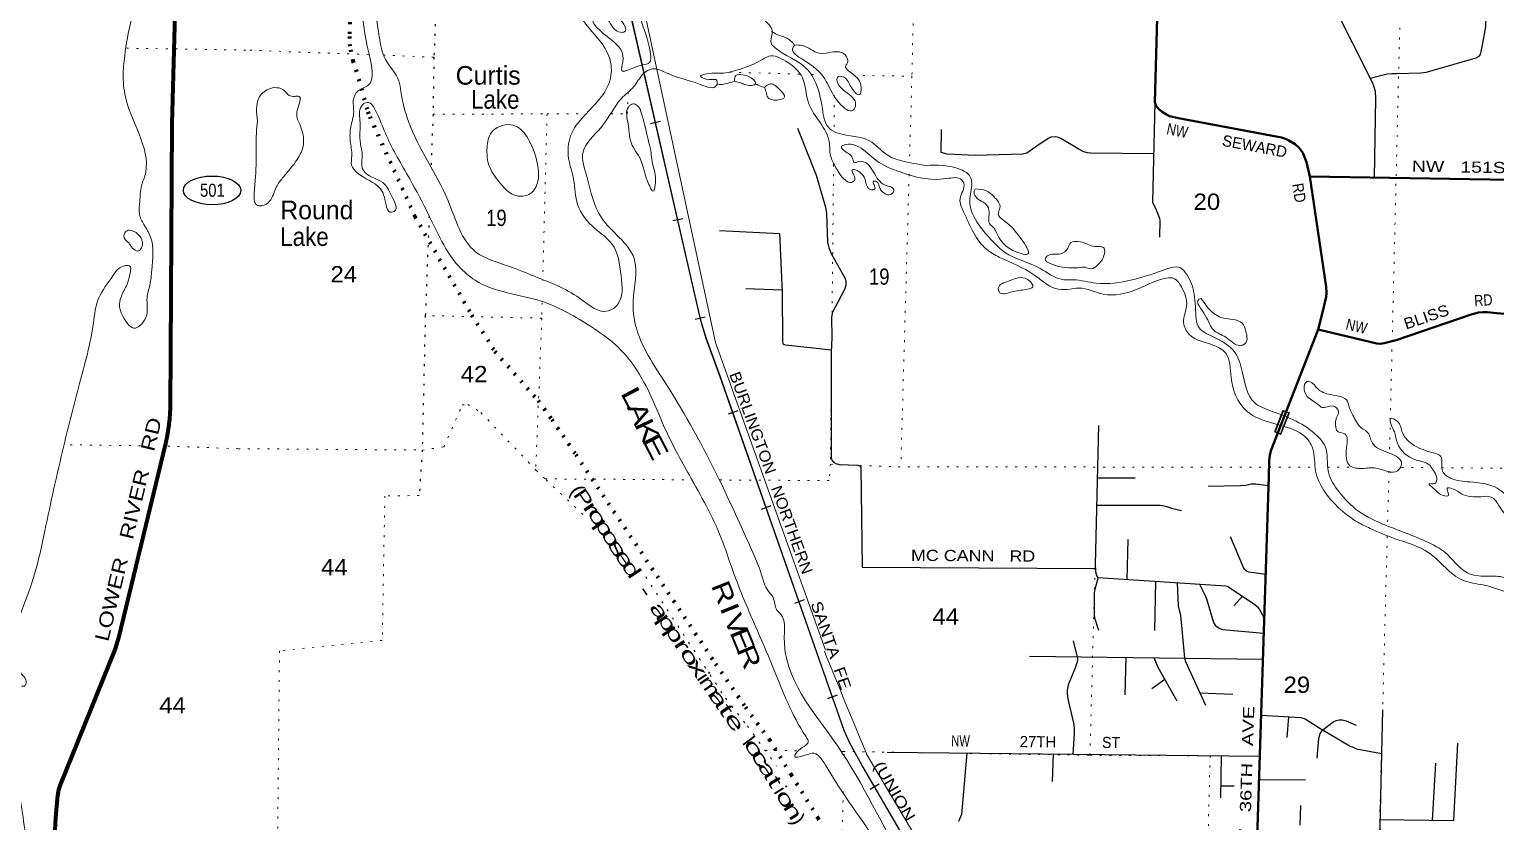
# Model space of a CAD drawing. Header units: feet. Extents: x -481249 to -254670, y -730376 to -544252.
# Drawn here: x -449858 to -434086, y -650586 to -642061 of the extents above; entities that cross this region are included whole.
import ezdxf
from ezdxf.enums import TextEntityAlignment as Align

# ---------------------------------------------------------------- set-up
doc = ezdxf.new("R2010")
doc.units = ezdxf.units.FT
doc.header["$LTSCALE"] = 70
doc.linetypes.add('DOTTED', pattern=[1.5, 0.3, -1.2])
for name, color, linetype, lineweight in [('17', 7, 'Continuous', 25), ('23', 7, 'Continuous', 70), ('26', 7, 'Continuous', 40), ('27', 7, 'Continuous', 13), ('29', 7, 'Continuous', 25), ('34', 7, 'Continuous', 25), ('39', 7, 'Continuous', 13), ('41', 7, 'Continuous', 13), ('51', 7, 'DOTTED', 35), ('52', 7, 'Continuous', 25), ('6', 7, 'DOTTED', 25), ('61', 7, 'Continuous', 13), ('7', 7, 'DOTTED', 13)]:
    doc.layers.add(name, color=color, linetype=linetype, lineweight=lineweight)
doc.layers.add('30', color=7, linetype='Continuous')

msp = doc.modelspace()

# ---------------------------------------------------------------- linework, layer by layer
at = {"layer": '17'}
msp.add_ellipse((-447891.51, -643794.2), major_axis=(309.24, -1), ratio=0.500121, dxfattribs=at)
at = {"layer": '23'}
msp.add_lwpolyline([(-448273.37, -641237.6), (-448324.82, -643076.05), (-448342.41, -646132.74), (-448350.02, -646254.87), (-448361.07, -646338.92), (-448374.33, -646431.81), (-448393.12, -646516.45), (-448897.17, -648609.35), (-448934.71, -648728.13), (-449527.28, -650190.02), (-449543.27, -650245.53), (-449553.78, -650303.59), (-449575.1, -650541.88), (-449691.39, -652708.4), (-449702.45, -652765.9), (-449720.13, -652832.26), (-449815.18, -653121.31), (-449906.94, -653417.3)], dxfattribs=at)
at = {"layer": '26'}
msp.add_line((-436083.56, -643646.04), (-432513.37, -643702.45), dxfattribs=at)
for points in [[(-437606.68, -637685.3), (-437750.34, -642843.76), (-437739.9, -642882.45), (-437711.16, -642918.14), (-437673.99, -642948.39), (-437626.92, -642979.01), (-437593.97, -642995.49), (-437498.31, -643018.48), (-436390.93, -643226.87), (-436347.9, -643239.3), (-436308.8, -643256.89), (-436242.9, -643296.93), (-436198.18, -643336.96), (-436160.76, -643389.36), (-436119.86, -643489.74), (-436083.56, -643646.04)], [(-436083.56, -643646.04), (-435907.04, -644832.96), (-435904.69, -644901.25), (-435909.6, -644941.02), (-435947.38, -645106.47), (-435995.36, -645291.79)], [(-435995.36, -645291.79), (-435365.18, -645440.82), (-435325.63, -645444.1), (-435283.26, -645439.39), (-435156.87, -645405.2), (-434338.14, -645126.69), (-434295.89, -645113.8), (-434270.24, -645109.53), (-434223.21, -645105.25), (-434172.2, -645106.14), (-434076.08, -645113.67), (-433988.59, -645122.63), (-433889.73, -645139.11), (-433756.81, -645171.25), (-433616.67, -645221.54), (-433472.2, -645290.38), (-433374.21, -645360.49), (-433262.06, -645456.64), (-433131.61, -645596.01), (-432576.17, -646185.86)], [(-435995.36, -645291.79), (-436504.94, -646598.11), (-436513.8, -646644.89), (-436521.42, -646701.74), (-436524.21, -646868.6), (-436691.91, -651975.39)]]:
    msp.add_lwpolyline(points, dxfattribs=at)
at = {"layer": '29'}
for p, q in [((-441759.94, -644866.64), (-442152.57, -644854.34)), ((-438365.39, -646885.69), (-437963.28, -646885.98)), ((-438049.23, -647980.85), (-438039.05, -647548.91)), ((-437743.89, -648000.31), (-437753.74, -648529.4)), ((-436903.15, -648263.24), (-436809.43, -648159.92)), ((-439100.25, -648803.94), (-436588.83, -648836.37)), ((-438062.41, -648817.34), (-438075.1, -649221.24)), ((-437644.87, -649056.27), (-437782.5, -649156.6)), ((-437267.66, -649199.66), (-436913.42, -649214.41)), ((-436315.51, -649458.05), (-436330.65, -649680.66)), ((-440629.14, -649839.78), (-436623.13, -649881.03)), ((-438843.86, -649858.16), (-438856.93, -650155.67)), ((-437037.03, -649876.77), (-437045.42, -650330.06)), ((-434732.18, -649957.84), (-434769.82, -650571.09)), ((-437043.05, -650202.23), (-436899.28, -650202.51)), ((-436631.34, -650130.9), (-436129.64, -650136.59)), ((-436184.59, -650411.76), (-436193.1, -650624.86))]:
    msp.add_line(p, q, dxfattribs=at)
for points in [[(-435435.47, -642585.61), (-435250.99, -642539.86), (-435201.56, -642535.15), (-435153.88, -642535.41), (-434891.91, -642530.39), (-434832.03, -642523.37), (-434769.69, -642505.79), (-434296.37, -642369.26), (-434262.43, -642351.46), (-434250.01, -642333.81), (-434231.11, -642250.09), (-434192.8, -642034.69), (-434140.35, -640510.44), (-434151.8, -640469.76), (-434226.59, -640349.58)], [(-437693.42, -640799.92), (-436390.86, -640812.7), (-436343.12, -640826.57), (-436310.16, -640850.12), (-436283.82, -640897.85), (-435408.91, -642638.45), (-435396.92, -642681.16), (-435382.8, -642725.91), (-435378.78, -642810.66), (-435394.08, -643656.93)], [(-437750.34, -642843.76), (-437775.96, -643920.65), (-437763.61, -643952.27), (-437744.69, -643986.95), (-437700.06, -644093.58), (-437698.15, -644121.38), (-437700.07, -644299.22)], [(-441596.07, -643123.96), (-441393.63, -643631.87), (-441293.36, -643974.75), (-441282.33, -644043.79), (-441271.43, -644350.71), (-441256.44, -644413.56), (-441228.83, -644479.1), (-441099.35, -644708.39), (-441082.25, -644743.29), (-441075.18, -644776.26), (-441075.18, -644813.95), (-441084.91, -644852.44), (-441166.51, -645003.4), (-441218.77, -645104.82), (-441230.17, -645158.57), (-441226.57, -645380.44), (-441234.22, -645534.23), (-441234.07, -646666.34), (-441225.83, -646695.78), (-441207, -646719.33), (-441181.11, -646733.46), (-441145.8, -646741.71), (-440944.54, -646752.31), (-440921, -646762.91), (-440913.69, -646770.93), (-440899.82, -647846.33), (-438390.95, -647863.33)], [(-437763.63, -643402.4), (-438441.49, -643394.12), (-438476.8, -643391.76), (-438515.88, -643380.67), (-438575.51, -643348.02), (-438764.23, -643235.97), (-438799.26, -643222.19), (-438822.8, -643217.48), (-438869.88, -643219.84), (-438898.19, -643236.45), (-439033.13, -643326.85), (-439129.82, -643393.71), (-439173.51, -643405.89), (-439295.91, -643407.81), (-439683.91, -643419.41), (-439985.55, -643403.54), (-440051.41, -643385.27), (-440044.76, -643139.53)], [(-442433.69, -644225.63), (-441790.27, -644258.9), (-441759.03, -644884.78), (-441756.64, -645421.01), (-441753.04, -645440.43), (-441741.34, -645451.62), (-441719.23, -645456.8), (-441233, -645509.77)], [(-438357.72, -646324.23), (-438391.72, -647818.65), (-438390.54, -647886.95), (-438386.41, -647913.16), (-438377.59, -647938.77), (-438368.76, -647954.97), (-438361.39, -647960.95), (-436988.8, -648048.44), (-436973.45, -648053), (-436959.33, -648058.89), (-436674.5, -648250.85), (-436647.35, -648274.14), (-436625.07, -648302.66), (-436574.38, -648396.47)], [(-437179.14, -646975.09), (-436829.2, -646969.06), (-436774.53, -646964.88), (-436715.06, -646952.37), (-436666.25, -646953.11), (-436527.47, -646967.91)], [(-438369.42, -647180.39), (-437694.93, -647182.74), (-437650.2, -647189.81), (-437623.38, -647195.89), (-437572.52, -647213.36), (-437465.88, -647237.65)], [(-436558.91, -647925.41), (-436741.29, -647901.35), (-436758.06, -647895.79), (-436774.54, -647884.02), (-436788.66, -647868.71), (-436798.75, -647852.74), (-436937.15, -647523.42)], [(-438361.39, -647960.95), (-438397.59, -648083.32), (-438403.48, -648124.54), (-438405.83, -648361.24), (-438402.04, -648392.16), (-438357.5, -648526.56)], [(-437511.64, -648015.11), (-437500.94, -648262.47), (-437476.07, -648366.67), (-437459.7, -648516.75), (-437433.06, -648826.81), (-437425.39, -648855.27), (-437206.6, -649332.99)], [(-437269.78, -648030.53), (-437208.85, -648151.34), (-437196.24, -648187.98), (-437119.01, -648442.66), (-437101.74, -648470.48), (-437082.91, -648491.67), (-437053.49, -648509.34), (-437023.86, -648517.68), (-436579.72, -648559.07)], [(-438630.63, -648639.38), (-438584.72, -648831.76), (-438583.55, -648848.79), (-438588.26, -648865.28), (-438613.92, -648943.34), (-438684.77, -649112.58), (-438692.11, -649148.3), (-438695.35, -649180.3), (-438694.18, -649212.09), (-438687.38, -649266.26), (-438626.19, -649524.76), (-438620.03, -649579.52), (-438619.47, -649642.75), (-438633.66, -649860.33)], [(-437763.09, -648821.21), (-437720, -648923.49), (-437514, -649287.55)], [(-436608.71, -649441.83), (-436179.97, -649465.55), (-436134.54, -649479.03), (-435993.55, -649568.56), (-435651.86, -649772.28), (-435619.69, -649785.89), (-435582.2, -649801.05), (-435313.79, -649851.4)], [(-436007.17, -649904.15), (-435988.87, -649690.52), (-435972.81, -649637.5), (-435945.87, -649597.08), (-435832.98, -649510.43), (-435800.96, -649496.17), (-435770.35, -649491.46), (-435737.4, -649489.1), (-435694.93, -649502), (-435585.46, -649547.2)], [(-435301.89, -649383.11), (-435388.97, -653131.76), (-435396.04, -653181.22), (-435399.01, -653204.54), (-435440.42, -653335.97)], [(-435331.88, -650563.32), (-434536.9, -650574.31), (-434493.92, -649741.43)], [(-439775.53, -649848.57), (-439832.41, -650508.35), (-439863.22, -650583.94)]]:
    msp.add_lwpolyline(points, dxfattribs=at)
at = {"layer": '34'}
for p, q in [((-443069.44, -643054.06), (-443177.27, -643078.72)), ((-442827.83, -644098.7), (-442935.65, -644123.36)), ((-442588.28, -645157.73), (-442696.1, -645182.4)), ((-442237.53, -646164.3), (-442341.92, -646200.86)), ((-441881.14, -647189.94), (-441985.54, -647226.5)), ((-441524.32, -648201.04), (-441628.72, -648237.6)), ((-441167.94, -649226.68), (-441272.33, -649263.24)), ((-440717.02, -650184.07), (-440812.61, -650239.71))]:
    msp.add_line(p, q, dxfattribs=at)
at = {"layer": '34', "lineweight": 13}
for points in [[(-441294.32, -648740.31), (-442478.57, -645429.38), (-443354.65, -641334.38), (-443571.26, -640653.36), (-445007.01, -636150.78)], [(-433511.18, -661495.64), (-435352.56, -659458.32), (-435633.63, -659090.68), (-435715.05, -658958.59), (-435836.05, -658732.73), (-435878.42, -658633.82), (-435929.94, -658492.51), (-436119.85, -657748.92), (-436226.77, -657350.39), (-436291.38, -657155.43), (-436405.65, -656855.85), (-436452.73, -656761.65), (-436523.96, -656661.17), (-437803.77, -655209.75), (-437907.34, -655077.88), (-437981.3, -654977.93), (-438048.56, -654880.06), (-440900.35, -649980.64), (-441030.77, -649741.6), (-441092.23, -649604.76), (-442428.57, -645788.51), (-442574.82, -645388.53), (-442637.93, -645180.6), (-443546.72, -641207.31)], [(-436987.9, -655944.98), (-437723.23, -655150.62), (-437982.75, -654699.36), (-440856.43, -649853.89)]]:
    msp.add_lwpolyline(points, dxfattribs=at)
at = {"layer": '34'}
msp.add_lwpolyline([(-433512.03, -661496.34), (-435353.41, -659459.02), (-435634.54, -659091.3), (-435716, -658959.14), (-435837.04, -658733.21), (-435879.44, -658634.23), (-435930.99, -658492.84), (-436120.91, -657749.2), (-436227.82, -657350.71), (-436292.42, -657155.8), (-436406.66, -656856.29), (-436453.68, -656762.22), (-436524.82, -656661.85), (-437804.62, -655210.45), (-437908.21, -655078.55), (-437982.2, -654978.57), (-438049.49, -654880.65), (-440901.31, -649981.18), (-441031.76, -649742.09), (-441093.25, -649605.17), (-442429.61, -645788.88), (-442575.86, -645388.88), (-442638.99, -645180.88), (-443547.78, -641207.59)], dxfattribs=at)
at = {"layer": '34', "lineweight": 13}
msp.add_ellipse((-317749.22, -598802.1), major_axis=(1585.5, 133261.83), ratio=0.999998, start_param=1.96686031, end_param=1.97580715, dxfattribs=at)
at = {"layer": '39'}
for points in [[(-437645.69, -636393.79), (-437354.5, -636549.02), (-437177.63, -636648.95), (-436980.14, -636875.01), (-436719.66, -637007.86), (-436469.89, -637206.54), (-436117.13, -637310.46), (-435886.04, -637387.02), (-435733.81, -637546.63), (-435464.96, -637829.46), (-435415.03, -638019.88), (-435287.8, -638642.85), (-435158.54, -638892.13), (-434789.73, -639361.95), (-434625.64, -639533.68), (-434364.24, -639766.46), (-433981.44, -640050.59), (-433568.48, -640319.06), (-433130, -640631.79), (-432828.82, -640883.02), (-432699.24, -640918.46), (-432547.94, -640978.13), (-432412.03, -641167.52), (-432216.71, -641595.41), (-432086.21, -641914.65), (-431828.25, -642281.29), (-431639.47, -642573.21), (-431604.22, -642827.42), (-431542.58, -643043.95), (-431284.84, -643244.72), (-431029.54, -643301.57), (-430695.37, -643275.38), (-430358.92, -643223.23), (-430051.4, -643258.69), (-429926.31, -643268.73)], [(-448817.68, -639214.43), (-448735.82, -639478.37), (-448585.35, -640029.42), (-448563.24, -640882.15), (-448598.15, -641344.13), (-448588.51, -641428.22), (-448637.08, -641592.47), (-448832.04, -642345.25), (-448848.28, -642568.29), (-448815.36, -642820.67), (-448618.72, -643650.41), (-448651.3, -643743.28), (-448670.02, -643912.37), (-448673.88, -644049.95), (-448625.02, -644161.1), (-448552.86, -644296.85), (-448540.83, -644652.4), (-448561.33, -644813.45), (-448591.14, -644950.3), (-448594.22, -645131.81), (-448621.97, -645194.88), (-448732.16, -645275.57), (-448820.02, -645201.24), (-448886.84, -645017.74), (-448862.08, -644918.67), (-448800.54, -644790.7), (-448771.06, -644665.82), (-448769.66, -644615.97), (-448843.39, -644607.89), (-448958.25, -644712.39), (-449110.85, -644951.52), (-449168.42, -645223.28), (-449316.54, -645873.62), (-449487.18, -646543.28), (-449690.6, -647455.47), (-449750.28, -647731.15), (-449862.91, -648113.1), (-450016.03, -648871.06), (-449966.9, -648972.23), (-449890.3, -649092.14), (-449901.07, -649119.78), (-450012.46, -649100.65), (-450092.52, -649104.37), (-450134.2, -649236.89), (-450133.19, -649486.36), (-450032.69, -649966.15), (-449906.48, -650670.17), (-449839.23, -651266.76), (-449815.15, -651906.02), (-449968.88, -652971.28), (-450082.44, -653672.49), (-450169.81, -654294.62), (-450241.55, -654715.64), (-450461.46, -655717.16), (-450608.56, -656259.77), (-450668.12, -656459.63), (-450703.8, -656520.48), (-450744.69, -656553.25), (-450776.54, -656548.35), (-450758.22, -656465.06), (-450742.51, -656403.64), (-450757.98, -656385.24), (-450899.68, -656449.07), (-451144.7, -656633.69), (-451312.24, -656978.16), (-451393.46, -657380.96), (-451415.35, -657520.03), (-451461.4, -657594.55), (-451543.52, -657672.04), (-451871.49, -657964.07), (-452092.23, -658281.09), (-452232.91, -658879.75), (-452291.02, -659384.98), (-452301.99, -659634.11), (-452370.81, -660164.97), (-452409.64, -660481.16), (-452416.09, -660925.99), (-452394.47, -661367.62), (-452265.32, -662395.01), (-452121.56, -662971.81), (-451983.52, -663181.27), (-451416.52, -663704.23), (-451278.15, -663973.57), (-451164.83, -664138.42), (-451086.58, -664270.35), (-450933.23, -664576.03)], [(-446564.33, -639283.46), (-446539.71, -639354.8), (-446229.67, -640267.62), (-446218.68, -640545.53), (-446199.15, -640773.58), (-446213.72, -641197.1), (-446273.41, -641726.02), (-446203.94, -642328.35), (-446217.58, -642665.94), (-446322.18, -642724.71), (-446373.28, -642828.05), (-446368.59, -642950.01), (-446400.35, -643113.53), (-446405.92, -643259.35), (-446389.7, -643423.41), (-446390.78, -643523.32), (-446333.65, -643601.91), (-446081.62, -643776.64), (-446038.61, -643867.05), (-445960.39, -644029.82), (-445932.3, -644020.14), (-445962.47, -643851.93), (-446054.92, -643710.99), (-446267.37, -643574.68), (-446280.92, -643532.56), (-446277.64, -643414.69), (-446290.62, -643320.61), (-446303.37, -643204.56), (-446299.83, -643062.7), (-446285.94, -642887), (-446225.54, -642847.71), (-446118.82, -642962.83), (-446015.5, -643207.82), (-445766.58, -643670.29), (-445562.81, -644056.3), (-445238.9, -644609.55), (-445062.59, -644761.44), (-444349.27, -644987.35), (-443856.11, -645234.75), (-443518.94, -645486.38), (-443194.16, -645959.7), (-443024.4, -646347.33), (-442758.03, -646859.96), (-442415.44, -647535.33), (-442291.25, -647884.47), (-442026.34, -648532.98), (-441841.09, -648966.75), (-441502.84, -649674.05), (-441481.48, -649732.25), (-441503.79, -649761.97), (-441584.38, -649819.02), (-441625.07, -649884.5), (-441496.91, -649865.97), (-441420.78, -649850.85), (-441276.5, -650006.36), (-440686.4, -650904.37), (-440473.48, -651368.43), (-440447.59, -651562.57), (-440499.05, -651699.89), (-440647.36, -651918.04), (-440788.98, -652072.32), (-441331.64, -652705.69), (-441413.43, -652874.63), (-441505.44, -653063.45), (-441857.92, -653489.13), (-442052, -653872.64), (-442116.36, -654093.74), (-442208.76, -654318.53), (-442432.56, -654677.72), (-442594.69, -654879.73), (-442711.1, -655106.24), (-442792.89, -655275.18), (-442908.85, -655459.73), (-443082.8, -655831.47), (-443179.2, -656056.21), (-443432.69, -656387.09), (-443848.65, -656951.94), (-443913.21, -657191.03), (-443965.23, -657380.3), (-444113.5, -657594.45), (-444389.79, -658001.02), (-444573.51, -658350.67), (-444723.64, -658552.81), (-444897.07, -658690.74), (-445171.11, -658887.49), (-445280.7, -659038.13), (-445341.7, -659133.37)], [(-440220.87, -643525.24), (-440474.26, -643476.41), (-440631.52, -643412.67), (-440821.81, -643260.63), (-441156.82, -643178.9), (-441248.28, -643131.9), (-441327.93, -642917.16), (-441414.52, -642604.41), (-441497.21, -642485.57), (-441836.66, -642259.89), (-441880.04, -642203.44), (-441877.52, -642155.51), (-441872.47, -642057.64), (-441899.98, -642013.36), (-442096.59, -641891.23), (-442374.14, -641858.11), (-442662.7, -641732.93), (-442808.69, -641737.27), (-443090.26, -641706.11), (-443288.15, -641701.87), (-443313.26, -641805.5), (-443273.18, -641981.82), (-443176.96, -642328.65), (-443187.92, -642418.46), (-443258.17, -642443.64), (-443366.51, -642478.39), (-443484.76, -642505.03), (-443473.79, -642415.22), (-443603.1, -642169.94), (-443784.23, -641910.09), (-443758.01, -641888.4), (-443638.75, -641953.7), (-443498.31, -642093.19), (-443454.26, -642087.69), (-443508.64, -641939.19), (-443653.66, -641667.75), (-443804.17, -641534.15), (-443938.64, -641582.59), (-443975.15, -641815.99), (-443837.7, -642047.38), (-443623.05, -642351.58), (-443601.24, -642553.67), (-443705.74, -642788.31), (-444036.17, -643208.25), (-444056.77, -643449.83), (-444003.23, -643676.27), (-443960.16, -643946.55), (-443775.01, -644204.45), (-443590.87, -644370.41), (-443492.62, -644715.26), (-443527.89, -645018.63), (-443630.64, -645091.41), (-443939.05, -644954.02), (-444424.35, -644718.7), (-444689.13, -644613.78), (-445057.3, -644455.73), (-445353.27, -643906.79), (-445779.9, -643052.6), (-445860.41, -642731.94), (-445883.15, -642615.77), (-446026.6, -642384.32), (-446093.98, -642143.74), (-446112.79, -641663.89), (-446072.98, -641494.47), (-446002.89, -641113.55), (-445935.28, -640962.43), (-445853.06, -640939.38), (-445567.77, -640996.57), (-445190.12, -641202.69), (-444682.32, -641576.16), (-444553.07, -641641.58), (-444499.08, -641640.19), (-444522.35, -641573.98), (-444781.93, -641357.2), (-445419.73, -640988.25), (-445654.71, -640901.66), (-445827.58, -640801.77), (-445913.68, -640628.93), (-445952.69, -640352.7), (-446104.21, -639757.43), (-446296.25, -639286.62)], [(-441873.85, -642084.91), (-441785.26, -642128.57), (-441717.53, -642151.32), (-441626, -642230.41)], [(-441628.41, -642230.27), (-441542.5, -642235.24), (-441361.44, -642317.23), (-441083.72, -642334.37), (-441062.81, -642434.53), (-441077, -642452.35), (-441017.84, -642528.97), (-440909.62, -642690.07), (-440924.39, -642761.85), (-441027.33, -642666.75), (-441104.28, -642571.95), (-441166.31, -642577.25), (-441170.57, -642601.18), (-441081.99, -642730.09), (-440969.6, -642875.25), (-440996.19, -642930.91), (-441147.3, -642853.25), (-441302.45, -642593.69), (-441538.12, -642385.18), (-441648.86, -642272.01), (-441628.41, -642230.27)], [(-433903.58, -663026.04), (-433808.18, -663079.08), (-433902.83, -663141.96), (-434077.7, -663227.91), (-434197.13, -663364.45), (-434168.27, -663468.7), (-433852.1, -663628.16), (-433483.3, -663728.27), (-433262.29, -663812.71), (-433048.86, -663859.09), (-432993.96, -663773.78), (-432988.13, -663603.97), (-433171.39, -663356.08), (-433152.73, -663294.34), (-433056.1, -663233.48), (-433035.08, -663137.79), (-433074.56, -663091.38), (-433132.97, -663130.69), (-433175.44, -663176.17), (-433248.93, -663131.37), (-433295.55, -663004.94), (-433260.34, -662891.43), (-433247.2, -662785.66), (-433381.6, -662456.38), (-433562.58, -662182.54), (-433913.95, -661579.02), (-434030.56, -661453.79), (-434098.35, -661251.17), (-434162.12, -661046.61), (-434210.97, -660942.13), (-434510.99, -660583.01), (-434896.56, -660184.94), (-435030.57, -660189.42), (-435408.48, -660193.13), (-435727.79, -659953.69), (-436861.78, -658136.22), (-438275.21, -655720.04), (-439085.3, -654271.96), (-439115.41, -654097.75), (-439207.06, -653882.87), (-439633.69, -653398.41), (-439985.42, -652828.85), (-440277.17, -652074.12), (-440189.11, -651695.4), (-440231.85, -651395.15), (-440422.12, -651055.25), (-441169.9, -649761.76), (-441737.08, -648592.22), (-441770.56, -648360.01), (-441816, -648309.54), (-441858.49, -648171.16), (-441913.71, -648100.59), (-441981.84, -647929.94), (-442090.86, -647656.92), (-442440.54, -646897.53), (-443009.34, -645877.86), (-443336.41, -645246.63), (-443363.62, -644988.52), (-443352.64, -644526.99), (-443707.73, -644083.31), (-443859.06, -643655.91), (-443902.06, -643379.64), (-443711.32, -643120), (-443526.47, -642850.29), (-443489.99, -642804.74), (-443354.65, -642676.37), (-443257.25, -642543.58), (-443154.67, -642486.78), (-443005.19, -642530.44), (-442640.65, -642654.48), (-442464.78, -642660.47), (-442462.26, -642612.53), (-442544.12, -642601.62), (-442637.68, -642564.58), (-442569.44, -642539.38), (-442391.41, -642531.4), (-442182.92, -642479.8), (-441994.1, -642398), (-441903.62, -642351.06), (-441722.25, -642403.08), (-441542.25, -642582.98), (-441477.17, -642851.52), (-441251.89, -643281.74), (-441243.26, -643407.75), (-441190.62, -643532.25), (-441100.11, -643667.17), (-441012.58, -643708.13), (-440978.25, -643676.54), (-440997.55, -643612.37), (-441007.14, -643574.3), (-440953.2, -643578.9)], [(-442272.39, -642618.68), (-442259.73, -642556.87), (-442185.7, -642551.72), (-442066.31, -642605.03), (-442044.71, -642641.25), (-442090.95, -642664.7), (-442170.78, -642651.81), (-442220.57, -642633.26), (-442272.39, -642618.68)], [(-447403.27, -643044.21), (-447388.64, -642800.57), (-447285.63, -642703.81), (-447113.88, -642721.74), (-447064.44, -642772.26), (-447004.58, -642782.93), (-446954.6, -642783.5), (-446955.48, -642865.42), (-446980.88, -642995.04), (-446949.84, -643083.32), (-446910.27, -643307.6), (-446975.91, -643460.74), (-447125.91, -643650.9), (-447201.04, -643757.96), (-447272.67, -643911.04), (-447355.17, -643960.06), (-447415.04, -643949.39), (-447437.73, -643829.23), (-447417.98, -643481.72), (-447414.71, -643177.98), (-447403.27, -643044.21)], [(-442460.56, -642658.35), (-442350.64, -642643.78), (-442272.39, -642618.68)], [(-442058.13, -642652.76), (-442042.84, -642653.26), (-441993.08, -642673.81), (-441951.23, -642686.27)], [(-441951.23, -642686.27), (-441888.85, -642649.01), (-441779.63, -642718.19), (-441734.41, -642788.65), (-441812.74, -642821.74), (-441920.3, -642784.55), (-441927.95, -642752.48), (-441951.23, -642686.27)], [(-443202.81, -643241.67), (-443271.84, -642969.09), (-443318.87, -642880.62), (-443362.65, -642862.14), (-443410.98, -642893.57), (-443417, -643081.36), (-443390.94, -643259.52), (-443346.01, -643357.95), (-443285.12, -643458.57), (-443232.96, -643627.03), (-443174.52, -643769.59), (-443152.89, -643803.8), (-443121.83, -643704.23), (-443149.87, -643524.05), (-443177.94, -643345.87), (-443202.81, -643241.67)], [(-444935.57, -643379.91), (-444907.71, -643206.36), (-444848.96, -643135.08), (-444626.67, -643101.62), (-444507.93, -643214.88), (-444398.85, -643481.91), (-444387.12, -643691.89), (-444468.58, -643828.86), (-444600.82, -643855.34), (-444818.91, -643685), (-444922.83, -643495.97), (-444935.57, -643379.91)], [(-440953.2, -643578.9), (-440889.84, -643635.58), (-440858.67, -643711.87), (-440811.49, -643786.35), (-440763.41, -643776.9), (-440770.95, -643734.85), (-440778.53, -643696.79), (-440748.55, -643697.13), (-440707.43, -643777.54), (-440576.03, -643828.99), (-440559.58, -643787.21), (-440649.03, -643738.23), (-440726.34, -643677.4), (-440781.39, -643590.84), (-440932.18, -643483.21), (-440988.26, -643492.57), (-441003.76, -643446.43), (-441047.22, -643397.97), (-441120.34, -643319.21), (-441088.18, -643303.58), (-440934.47, -643325.31), (-440752.09, -643469.27), (-440491.54, -643596.12), (-439990.49, -643667.75), (-439830.67, -643679.55), (-439807.09, -643717.79), (-439846.88, -643885.21), (-439808.41, -644025.54), (-439560.84, -644428.04), (-439425.79, -644511.5), (-439051.97, -644701.6), (-438819.65, -644850.12), (-438693.79, -644859.54), (-438565.68, -644845), (-438306.46, -644909.89), (-437940.01, -644856.08), (-437604.82, -644735.97), (-437560.84, -644736.47), (-437465.9, -644831.47), (-437410.13, -645035.95), (-437442.05, -645215.45), (-437381.46, -645344.04), (-437126.79, -645458.84), (-436989.78, -645546.32), (-436930.61, -645806.8), (-436772.48, -646160.32), (-436615.57, -646256.03), (-436092.31, -646493.78), (-436053.19, -646574.16), (-436021.78, -646812.33), (-435778.1, -647204.8), (-435567.9, -647365.06), (-435436.65, -647430.5), (-435169.93, -647541.43), (-434803.7, -647693.47), (-434439.02, -647989.38), (-434219.64, -648039.82), (-434042.26, -648091.8), (-433697.95, -648237.59), (-433306.92, -648315.96), (-433148.65, -648285.77), (-433091.2, -648334.39), (-432934.86, -648484.05), (-432833.21, -648513.18), (-432766.42, -648437.99), (-432751.29, -648332.24), (-432713.28, -648330.67), (-432574.3, -648420.18), (-432328.13, -648396.99), (-432127.49, -648331.31), (-432005.33, -648498.57), (-431923.01, -648651.39), (-431693.22, -648663.98), (-431487.58, -648690.29), (-431462.84, -648806.48), (-431557.06, -649015.26), (-431588.84, -649180.77), (-431523.14, -649577.22), (-431503.63, -649807.26), (-431426.73, -649906.06), (-431249.2, -649944.04), (-431114.83, -649905.59), (-431084.6, -649883.95), (-431031.77, -649990.47), (-430938.87, -650089.45), (-430858.52, -650054.39), (-430626.88, -649895.13), (-430537.77, -649790.22), (-430550.26, -649650.19), (-430545.37, -649568.3), (-430459.61, -649587.26)], [(-428489.11, -650177.52), (-428582.18, -649952.26), (-428721.12, -649858.76), (-428821.42, -649889.6), (-428990.34, -649979.61), (-429154.41, -649991.74), (-429300.43, -649998.08), (-429421.64, -649928.76), (-429397.65, -649743.18), (-429446.61, -649648.69), (-429579.95, -649591.23), (-429753.22, -649529.31), (-429847.52, -649560.22), (-429886.06, -649611.74), (-429917.34, -649545.44), (-430071.17, -649349.84), (-430183.58, -649390.54), (-430204.93, -649516.2), (-430241.41, -649561.75), (-430339.02, -649528.67), (-430478.3, -649467.14), (-430586.38, -649477.91), (-430619.41, -649573.46), (-430609.01, -649721.47), (-430644.11, -649824.99), (-430774.94, -649905.45), (-430879.39, -649950.23), (-430952.6, -649879.45), (-431003.52, -649780.95), (-431061.53, -649784.29), (-431152.23, -649851.21), (-431286.34, -649865.68), (-431411.42, -649784.32), (-431415.28, -649586.43), (-431429.55, -649426.39), (-431461.42, -649230.18), (-431418.74, -648980.85), (-431345.13, -648829.8), (-431339.6, -648687.97), (-431462.21, -648562.68), (-431775.78, -648533.14), (-431867.4, -648500.13), (-431935.49, -648325.49), (-432086.51, -648239.85), (-432320.71, -648265.17), (-432513.11, -648308.96), (-432630.39, -648245.68), (-432753.86, -648200.31), (-432806.2, -648233.7), (-432827.66, -648369.35), (-432861.73, -648376.96), (-432968.02, -648221.87), (-433069.16, -648144.78), (-433153.76, -648203.78), (-433284.03, -648232.28), (-433545.28, -648171.37), (-433750.45, -648101.1), (-434012.78, -647954.23), (-434188.64, -647946.25), (-434390.15, -647907.99), (-434629.71, -647689.44), (-434770.72, -647601.91), (-435270.34, -647396.41), (-435562.6, -647245.21), (-435770.29, -647037.01), (-435883.97, -646825.89), (-435920.95, -646547.68), (-436007.68, -646432.78), (-436490.7, -646171.51), (-436679.62, -646077.44), (-436811.95, -645742.19), (-436895.65, -645531.4), (-437129.79, -645366.87), (-437286.54, -645255.18), (-437309.38, -645149), (-437334.46, -644878.93), (-437424.24, -644676.06), (-437495.6, -644619.3), (-437611.74, -644635.97), (-437996.92, -644757.51), (-438383.16, -644791.11), (-438630.7, -644756.33), (-438760.59, -644750.86), (-438983.26, -644634.43), (-439367.25, -644460.21), (-439511.74, -644324.67), (-439741.15, -643906.39), (-439721.08, -643714.76), (-439736.36, -643648.64), (-439835.5, -643571.57), (-440220.87, -643525.24)], [(-439685.77, -643777.12), (-439566.04, -643798.46), (-439480.77, -643863.37), (-439418.07, -643981.99), (-439436.75, -644045.73), (-439371.6, -644122.41), (-439189.76, -644316.33), (-439121.56, -644480.98), (-439189.46, -644474.21), (-439449.1, -644263.43), (-439488.33, -644193.04), (-439529.85, -644150.6), (-439532.49, -644024.66), (-439565.64, -643946.35), (-439637.11, -643899.57), (-439696.09, -643806.98), (-439685.77, -643777.12)], [(-448788.49, -644360), (-448842.29, -644282.65), (-448806.77, -644227.78), (-448748.85, -644229.42), (-448658.94, -644301.82), (-448650.02, -644411.83), (-448688.97, -644446.64), (-448748.05, -644415.03), (-448788.49, -644360)], [(-438574.67, -644627.45), (-438866.78, -644585.78), (-438932.19, -644533.08), (-438907.83, -644499.38), (-438767.63, -644476.99), (-438687, -644415.95), (-438654.37, -644356.36), (-438578.28, -644345.23), (-438494.51, -644364.17), (-438414.87, -644395.05), (-438297.14, -644416.37), (-438300, -644496.27), (-438367.07, -644597.44), (-438439.47, -644636.59), (-438501.29, -644621.9), (-438574.67, -644627.45)], [(-439275.83, -644880.92), (-439427.8, -644883.2), (-439435.39, -644845.14), (-439324.62, -644770.45), (-439122.49, -644752.76), (-439065.38, -644833.34), (-439121.64, -644858.69), (-439194.63, -644868.01), (-439275.96, -644880.92)], [(-437252.62, -644957.97), (-437118.38, -645117.37), (-437040.87, -645160.22), (-436809.65, -645224.79), (-436772.57, -645309.14), (-436782.06, -645446.93), (-436832.21, -645462.35), (-436989.21, -645374.64), (-437118.35, -645299.23), (-437208.6, -645140.33), (-437276.69, -644965.69), (-437252.62, -644957.97)], [(-435807.76, -646279.07), (-435779.31, -646391.4), (-435709.58, -646414.17), (-435689.19, -646562.29), (-435653.3, -646756.55), (-435521.66, -646786.02), (-435373.66, -646781.7), (-435140.05, -646810.33), (-435097.23, -646732.87), (-435222.01, -646623.54), (-435400.91, -646527.59), (-435430.29, -646471.3), (-435449.68, -646415.12), (-435532.93, -646348.23), (-435621.42, -646211.33), (-435660.52, -646128.95), (-435689.62, -646046.68), (-435777.17, -646007.72), (-435918.78, -645976.14), (-435996.29, -645933.29), (-436051.62, -645872.71), (-436115.37, -645852), (-436146.24, -645933.59), (-435992.11, -646101.21), (-435950.43, -646129.66), (-435840.28, -646112.92), (-435774.92, -646169.62), (-435795.58, -646231.34), (-435807.76, -646279.07)], [(-434756.14, -646806.68), (-434795.54, -646752.28), (-434946.84, -646692.61), (-435140.86, -646514.54), (-435175.52, -646392.24), (-435210.64, -646311.91), (-435215.97, -646249.89), (-435146.28, -646276.66), (-435087.67, -646403.23), (-435018.7, -646495.94), (-434758.09, -646616.8), (-434674.56, -646657.72), (-434662.12, -646801.75), (-434573.09, -646888.69), (-434363.61, -646931.03), (-434068.44, -646998.33), (-433911.96, -647134), (-433658.45, -647356.7), (-433537.97, -647493.96), (-433598.55, -647549.24), (-433860.92, -647406.37), (-434044.59, -647196.45), (-434133.45, -647093.52), (-434243.37, -647090.28), (-434452.95, -647057.93), (-434550.35, -647004.86), (-434608.28, -647000.21), (-434593.11, -647076.32), (-434651.08, -647075.67), (-434754.23, -647000.56), (-434801.67, -646950.06), (-434741.68, -646948.74), (-434719.02, -646887.04), (-434756.14, -646806.68)]]:
    msp.add_spline(points, degree=3, dxfattribs=at)
at = {"layer": '51', "lineweight": 70}
msp.add_lwpolyline([(-446411.03, -641984.61), (-446415.13, -642137.69), (-446412.85, -642219.89), (-446404.86, -642281.55), (-446376.33, -642400.71), (-446345.31, -642497.95), (-446215.43, -642949.47), (-446195.48, -643002), (-445710.32, -644077.81), (-445100.97, -645136.65), (-444850.15, -645527.4), (-444384.4, -646056.2), (-444237.76, -646258.28), (-443981.11, -646636.55), (-442477.4, -648886.89), (-442156.24, -649354.72), (-441896.06, -649707.13), (-441663.13, -650083.71), (-441374.92, -650548.89), (-441334.59, -650616.35)], dxfattribs=at)
at = {"layer": '6'}
for points in [[(-445452.31, -641060.44), (-445506.52, -642360.23), (-445515.14, -642973.66), (-445537.43, -643552.85)], [(-445557.29, -644068.67), (-445598.49, -645139.08), (-445632.12, -646587.6), (-445663.4, -647076.87)]]:
    msp.add_lwpolyline(points, dxfattribs=at)
at = {"layer": '61'}
for p, q in [((-436465.98, -646392.64), (-436373.79, -646160.26)), ((-436373.79, -646160.26), (-436304.07, -646187.92)), ((-436385.02, -646290.28), (-436385.39, -646290.13))]:
    msp.add_line(p, q, dxfattribs=at)
msp.add_lwpolyline([(-436455.59, -646388.15), (-436369.3, -646170.64), (-436314.45, -646192.4), (-436400.74, -646409.91)], close=True, dxfattribs=at)
msp.add_lwpolyline([(-436304.07, -646187.92), (-436396.26, -646420.3), (-436465.98, -646392.64)], dxfattribs=at)
at = {"layer": '7'}
for p, q in [((-447529.29, -642284.38), (-448813.06, -642264.25)), ((-446206.41, -642333.99), (-447529.29, -642284.38)), ((-445506.52, -642360.23), (-446041.86, -642340.16)), ((-442327.49, -642522.71), (-441567.02, -642543.02)), ((-441445.85, -642546.26), (-441358.73, -642548.59)), ((-440997.43, -642556.13), (-440364.47, -642566.34)), ((-443426.21, -642969.12), (-443415.73, -642738.12)), ((-441198.43, -642773.96), (-441202.64, -643164.32)), ((-444289.53, -642971.56), (-444334.92, -644762.16)), ((-443603.22, -642969.62), (-443426.21, -642969.12)), ((-440394.47, -643621.21), (-440483.69, -646757.81)), ((-444345.24, -645169.26), (-445596.52, -645141.1)), ((-448661.23, -646541.33), (-449484.23, -646530.73)), ((-447611.9, -646573.53), (-448443.3, -646543.75)), ((-447611.9, -646573.53), (-445632.12, -646587.6)), ((-438450.01, -649872.49), (-438365.67, -646770.4)), ((-435895.26, -646772.7), (-435641.04, -646772.94)), ((-435097.31, -646774.48), (-434777.14, -646777.26)), ((-444310.51, -646898.36), (-442732.22, -646907.97)), ((-442430.92, -646909.8), (-441253.15, -646916.97)), ((-435232.7, -646813.63), (-435248.69, -647409.03)), ((-441942.26, -649818.96), (-441588.21, -649823.81)), ((-441093.9, -649882.43), (-441092.71, -649834.58))]:
    msp.add_line(p, q, dxfattribs=at)
for points in [[(-440210.07, -636343), (-440301.02, -640022.99), (-440340.69, -641475.44), (-440364.47, -642566.34), (-440390.79, -643491.71)], [(-435005.99, -636441.02), (-435104.92, -641518.74), (-435227.88, -646618.1)], [(-445515.14, -642973.66), (-444289.53, -642971.56), (-443859.8, -642970.35)], [(-441206.43, -643515.19), (-441241.26, -646741.24), (-441253.15, -646916.97)], [(-444341.01, -645002.28), (-444345.24, -645169.26), (-444410.8, -646801.67)], [(-445632.12, -646587.6), (-445397.84, -646554.28), (-445201.03, -646102.85), (-445141, -646097.53), (-444999.99, -646185.07), (-444404.91, -646807.34), (-444300.04, -646908.45), (-443878.59, -647304.49)], [(-441241.26, -646741.24), (-440513.38, -646768.4), (-436031.79, -646772.57)], [(-434666.49, -646778.22), (-429953.88, -646819.09), (-424694.4, -646888.64), (-419434.98, -646964.18), (-417735.4, -646950.08)], [(-445663.4, -647076.87), (-446033.34, -647082.67), (-446061.6, -648635.44), (-447167, -648747.25), (-447188.87, -650988.33), (-447696.9, -650986.7)], [(-435251.54, -647515.26), (-435372.03, -652001.76), (-435455.19, -657296.8), (-435507.85, -659396.61)], [(-443285.94, -647865.29), (-442370.06, -649258.54), (-442133.36, -649556.99), (-441819.5, -649989.45)], [(-441129.22, -649830.1), (-441104.66, -649830.44), (-438450.01, -649872.49), (-437156.49, -649877.15), (-437211.28, -651988.93), (-437268.24, -654302.53), (-439083.59, -654270.94)], [(-440693.66, -651962.79), (-441145.49, -651953.86), (-441103.34, -650261.61)]]:
    msp.add_lwpolyline(points, dxfattribs=at)

# ---------------------------------------------------------------- texts
at = {"layer": '17', "width": 0.85}
msp.add_text('501', height=140, dxfattribs=at).set_placement((-447888.8, -643862.51), align=Align.CENTER)
at = {"layer": '17', "width": 1.25}
msp.add_text('LOWER   RIVER   RD', height=150, rotation=76.459, dxfattribs=at).set_placement((-449009.44, -648656.83))
at = {"layer": '27'}
for s, rotation, width, p in [('NW', 348.486, 0.85, (-437632.6, -643186.78)), ('NW   151ST   ST', 359.095, 1.3, (-434987.37, -643593.35)), ('RD', 279.575, 0.9, (-436276.15, -643728.04)), ('RD', 3.871, 0.85, (-434312.65, -645041.74)), ('BLISS', 18.787, 1.1, (-435049, -645292.23)), ('NW', 346.695, 0.85, (-435705.7, -645288.36)), ('NW   36TH   AVE', 88.119, 1.35, (-436736.13, -651026.51))]:
    msp.add_text(s, height=120, rotation=rotation, dxfattribs=dict(at, width=width)).set_placement(p)
msp.add_text('SEWARD', height=120, rotation=349.343, dxfattribs=at).set_placement((-437034.93, -643312.89))
at = {"layer": '30'}
for s, rotation, width, p in [('MC CANN   RD', 359.612, 1.2, (-440375.52, -647779.88)), ('NW', 359.41, 0.75, (-439942.14, -649776.27)), ('ST', 359.41, 0.95, (-438320.32, -649793.33))]:
    msp.add_text(s, height=120, rotation=rotation, dxfattribs=dict(at, width=width)).set_placement(p)
msp.add_text('27TH', height=120, rotation=359.41, dxfattribs=at).set_placement((-439205.32, -649784.12))
at = {"layer": '34'}
for s, rotation, width, p in [('BURLINGTON   NORTHERN', 290.084, 1.1, (-442331.34, -645771.73)), ('SANTA  FE', 289.299, 1.2, (-441455.44, -648239.34)), ('(UNION   PACIFIC', 300.202, 1.25, (-440781.81, -649979.93))]:
    msp.add_text(s, height=120, rotation=rotation, dxfattribs=dict(at, width=width)).set_placement(p)
at = {"layer": '41'}
for s, p in [('Curtis', (-445271.62, -642656.53)), ('Round', (-447159.3, -644104.8))]:
    msp.add_text(s, height=200, dxfattribs=at).set_placement(p)
at = {"layer": '41', "width": 0.9}
for p in [(-445106.84, -642915.57), (-447159.29, -644392.1)]:
    msp.add_text('Lake', height=200, dxfattribs=at).set_placement(p)
at = {"layer": '41'}
for s, rotation, width, p in [('L', 297.875, 1.5, (-443452.43, -646070.99)), ('A', 293.245, 1.3, (-443387.16, -646234.03)), ('K', 295.314, 1.4, (-443299.87, -646421.68)), ('E', 297.458, 1.55, (-443210.71, -646596.03)), ('R', 292.029, 1.25, (-442483.21, -648158.32)), ('I', 292.029, 1.45, (-442415.43, -648332.37)), ('V', 292.41, 1.25, (-442349.24, -648501.51)), ('E', 292.41, 1.45, (-442280.2, -648664.67)), ('R', 292.93, 1.3, (-442207.21, -648851.33))]:
    msp.add_text(s, height=200, rotation=rotation, dxfattribs=dict(at, width=width)).set_placement(p, align=Align.CENTER)
at = {"layer": '52'}
for s, rotation, width, p in [('(', 303.751, 1.2, (-444026.39, -647058.21)), ('P', 303.751, 1.45, (-443959.98, -647145.94)), ('r', 303.751, 1.95, (-443875.67, -647253.01)), ('o', 303.751, 1.8, (-443808.16, -647348.7)), ('p', 303.751, 1.75, (-443733.64, -647462.29)), ('o', 303.751, 1.8, (-443664, -647570.7)), ('s', 303.751, 1.95, (-443594.06, -647683.81)), ('e', 303.751, 1.8, (-443518.23, -647797.26)), ('d', 303.751, 1.75, (-443443.39, -647909.24)), ('-', 303.751, 1.7, (-443285.25, -648145.91)), ('a', 303.751, 1.75, (-443141.53, -648360.98)), ('p', 303.751, 1.75, (-443059.18, -648484.21)), ('p', 303.751, 1.75, (-442977.81, -648605.98)), ('r', 303.751, 1.95, (-442896.44, -648727.76)), ('o', 303.751, 1.8, (-442814.07, -648851.02)), ('x', 303.751, 1.95, (-442730.75, -648975.73)), ('i', 303.751, 1.2, (-442669.71, -649067.06)), ('m', 304.469, 1.35, (-442597.82, -649170.87)), ('a', 304.469, 1.8, (-442506.91, -649303.3)), ('t', 304.469, 1.95, (-442423.02, -649425.51)), ('e', 306.438, 1.9, (-442330.08, -649557.01)), ('l', 306.438, 1.1, (-442180.66, -649759.39)), ('o', 306.438, 1.9, (-442121.03, -649840.17)), ('c', 301.738, 1.9, (-442056.68, -649941.71)), ('a', 301.738, 1.7, (-441978.69, -650067.78)), ('t', 301.738, 1.85, (-441900.73, -650193.85)), ('i', 301.781, 1.1, (-441843.69, -650285.95)), ('o', 301.781, 1.75, (-441785.2, -650380.33)), ('n', 301.781, 1.7, (-441705.9, -650508.34)), (')', 301.781, 1.15, (-441647.74, -650602.22))]:
    msp.add_text(s, height=150, rotation=rotation, dxfattribs=dict(at, width=width)).set_placement(p, align=Align.CENTER)
at = {"layer": '7'}
for s, width, p in [('20', 1.1, (-437335, -644003.58)), ('19', 0.85, (-444944.33, -644177.22)), ('24', 1.1, (-446618.31, -644783.79)), ('19', 0.85, (-440826.53, -644809.4)), ('42', 1.1, (-445217.21, -645857.77)), ('44', 1.1, (-446720.32, -647936.24)), ('44', 1.1, (-440144.25, -648466.36)), ('29', 1.1, (-436367.45, -649200.6)), ('44', 1.1, (-448460.44, -649422.07))]:
    msp.add_text(s, height=175, dxfattribs=dict(at, width=width)).set_placement(p)

doc.saveas('drawing.dxf')
